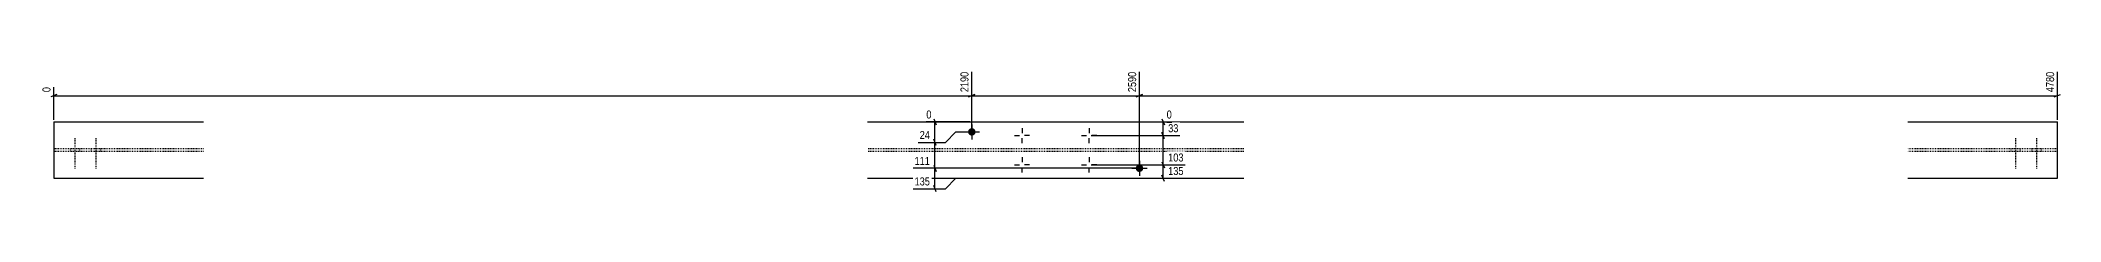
# Model space of a CAD drawing. Header units: millimetres. Extents: x 11 to 16768, y 11 to 565.
# Drawn here: x 11 to 4830, y 15 to 306 of the extents above; entities that cross this region are included whole.
import ezdxf

# ---------------------------------------------------------------- set-up
doc = ezdxf.new("R2010")
doc.units = ezdxf.units.MM
doc.linetypes.add('DXK_LINE_DOT2', pattern=[3.9198, 1.9599, -1.9599])
doc.layers.add('MÅLSÆTNING', color=7, linetype='Continuous')
doc.layers.add('STÅL', color=7, linetype='Continuous')
doc.styles.add('Arial Narrow', font='ARIALN.TTF', dxfattribs={"height": 0.2})

msp = doc.modelspace()

# ---------------------------------------------------------------- hatches: boundary and pattern name
at = {"layer": 'STÅL', "linetype": 'Continuous'}
for points in [[(2242, 158.5, -1), (2224, 158.5, -1)], [(2642, 71.5, -1), (2624, 71.5, -1)]]:
    msp.add_hatch(color=3, dxfattribs=at).paths.add_polyline_path(points)

# ---------------------------------------------------------------- linework, layer by layer
at = {"layer": 'MÅLSÆTNING', "color": 7, "linetype": 'Continuous'}
for p, q in [((2233, 163.5), (2233, 302.2)), ((2233, 163.5), (2233, 302.2)), ((2633, 76.5), (2633, 302.2)), ((2633, 76.5), (2633, 302.2)), ((4823, 187.5), (4823, 302.2)), ((50.5, 248), (35.5, 242)), ((43, 187.5), (43, 265.7)), ((43, 245), (2233, 245)), ((2240.5, 248), (2225.5, 242)), ((2225.5, 242), (2240.5, 248)), ((2233, 245), (2633, 245)), ((2640.5, 248), (2625.5, 242)), ((2625.5, 242), (2640.5, 248)), ((2633, 245), (4823, 245)), ((4815.5, 242), (4830.5, 248)), ((2228, 182.5), (2124.5, 182.5)), ((2142.2, 190), (2148.2, 175)), ((2145.2, 133.5), (2145.2, 182.5)), ((2170.2, 133.5), (2195.2, 158.5)), ((2170.2, 133.5), (2195.2, 158.5)), ((2195.2, 158.5), (2228, 158.5)), ((2195.2, 158.5), (2228, 158.5)), ((2518, 149.7), (2729.5, 149.7)), ((2692.4, 142.2), (2686.4, 157.2)), ((2105, 133.5), (2170.2, 133.5)), ((2105, 133.5), (2170.2, 133.5)), ((2148.2, 126), (2142.2, 141)), ((2148.2, 126), (2142.2, 141)), ((2145.2, 71.5), (2145.2, 133.5)), ((2628, 71.5), (2092.9, 71.5)), ((2628, 71.5), (2092.9, 71.5)), ((2142.2, 79), (2148.2, 64)), ((2142.2, 79), (2148.2, 64)), ((2145.2, 22.5), (2145.2, 71.5)), ((2518, 79.7), (2741.7, 79.7)), ((2686.4, 87.2), (2692.4, 72.2)), ((2692.4, 40), (2686.4, 55)), ((2689.4, 47.5), (2689.4, 79.7)), ((2092.9, 22.5), (2170.2, 22.5)), ((2148.2, 15), (2142.2, 30)), ((2170.2, 22.5), (2195.2, 47.5)), ((2195.2, 47.5), (2228, 47.5)), ((2638, 47.5), (2741.7, 47.5))]:
    msp.add_line(p, q, dxfattribs=at)
at = {"layer": 'STÅL', "color": 2, "linetype": 'Continuous'}
for p, q in [((43, 182.5), (43, 47.5)), ((43, 182.5), (400.3, 182.5)), ((1984, 182.5), (2881.6, 182.5)), ((4465.7, 182.5), (4823, 182.5)), ((4823, 47.5), (4823, 182.5)), ((43, 47.5), (400.3, 47.5)), ((1984, 47.5), (2881.6, 47.5)), ((4465.7, 47.5), (4823, 47.5))]:
    msp.add_line(p, q, dxfattribs=at)
at = {"layer": 'STÅL', "color": 3, "linetype": 'Continuous'}
for p, q in [((2215, 158.5), (2251, 158.5)), ((2233, 176.5), (2233, 140.5)), ((2335, 149.7), (2347, 149.7)), ((2353, 167.7), (2353, 155.7)), ((2371, 149.7), (2359, 149.7)), ((2495, 149.7), (2507, 149.7)), ((2513, 167.7), (2513, 155.7)), ((2531, 149.7), (2519, 149.7)), ((2353, 131.7), (2353, 143.7)), ((2353, 97.7), (2353, 85.7)), ((2513, 131.7), (2513, 143.7)), ((2513, 97.7), (2513, 85.7)), ((2335, 79.7), (2347, 79.7)), ((2353, 61.7), (2353, 73.7)), ((2371, 79.7), (2359, 79.7)), ((2495, 79.7), (2507, 79.7)), ((2513, 61.7), (2513, 73.7)), ((2531, 79.7), (2519, 79.7)), ((2615, 71.5), (2651, 71.5)), ((2633, 89.5), (2633, 53.5))]:
    msp.add_line(p, q, dxfattribs=at)
at = {"layer": 'STÅL', "color": 7, "linetype": 'DXK_LINE_DOT2'}
for p, q in [((400.3, 118.3), (43, 118.3)), ((400.3, 111.7), (43, 111.7)), ((2881.6, 118.3), (1984, 118.3)), ((2881.6, 111.7), (1984, 111.7)), ((4823, 118.3), (4465.7, 118.3)), ((4823, 111.7), (4465.7, 111.7))]:
    msp.add_line(p, q, dxfattribs=at)
at = {"layer": 'STÅL', "color": 3, "linetype": 'DXK_LINE_DOT2'}
for p, q in [((82, 118.3), (82, 111.7)), ((93, 143.3), (93, 70.3)), ((104, 118.3), (104, 111.7)), ((132, 118.3), (132, 111.7)), ((143, 143.3), (143, 70.3)), ((154, 118.3), (154, 111.7)), ((4712, 118.3), (4712, 111.7)), ((4723, 143.3), (4723, 70.3)), ((4734, 118.3), (4734, 111.7)), ((4762, 118.3), (4762, 111.7)), ((4773, 143.3), (4773, 70.3)), ((4784, 118.3), (4784, 111.7))]:
    msp.add_line(p, q, dxfattribs=at)

# ---------------------------------------------------------------- next in the draw order: wipeouts: each hides what was drawn before it
at = {"color": 0, "linetype": 'Continuous'}
for points in [[(2229, 306.2), (2201, 306.2), (2201, 249.5), (2229, 249.5)], [(2629, 306.2), (2601, 306.2), (2601, 249.5), (2629, 249.5)], [(4819, 306.2), (4791, 306.2), (4791, 249.5), (4819, 249.5)], [(39, 269.7), (11, 269.7), (11, 249.5), (39, 249.5)], [(2140.7, 186.5), (2140.7, 214.5), (2120.5, 214.5), (2120.5, 186.5)], [(2137.1, 75.5), (2137.1, 103.5), (2092.5, 103.5), (2092.5, 75.5)], [(2742.1, 83.7), (2742.1, 111.7), (2697.5, 111.7), (2697.5, 83.7)]]:
    msp.add_wipeout(points, dxfattribs=at).dxf.layer = 'MÅLSÆTNING'

# ---------------------------------------------------------------- next in the draw order: texts
at = {"layer": 'MÅLSÆTNING', "color": 3, "linetype": 'Continuous', "style": 'Arial Narrow'}
for s, height, p in [('2190', 19.09, (2225, 253.5)), ('2590', 19.09, (2625, 253.5)), ('4780', 19.09, (4815, 253.5)), ('0', 19.1, (35, 253.5))]:
    msp.add_text(s, height=height, rotation=90.0002, dxfattribs=at).set_placement(p)
for s, height, p in [('0', 19.1, (2124.5, 190.5)), ('111', 19.09, (2096.5, 79.5))]:
    msp.add_text(s, height=height, dxfattribs=at).set_placement(p)

# ---------------------------------------------------------------- next in the draw order: wipeouts: each hides what was drawn before it
at = {"color": 0, "linetype": 'Continuous'}
for points in [[(2137.1, 137.5), (2137.1, 165.5), (2104.7, 165.5), (2104.7, 137.5)], [(2137.1, 26.5), (2137.1, 54.5), (2092.5, 54.5), (2092.5, 26.5)], [(2742.1, 51.5), (2742.1, 79.5), (2697.5, 79.5), (2697.5, 51.5)]]:
    msp.add_wipeout(points, dxfattribs=at).dxf.layer = 'MÅLSÆTNING'

# ---------------------------------------------------------------- next in the draw order: linework, layer by layer
at = {"layer": 'MÅLSÆTNING', "color": 7, "linetype": 'Continuous'}
for p, q in [((2689.4, 79.7), (2689.4, 149.7)), ((2518, 79.7), (2741.7, 79.7)), ((2686.4, 87.2), (2692.4, 72.2))]:
    msp.add_line(p, q, dxfattribs=at)

# ---------------------------------------------------------------- next in the draw order: texts
at = {"layer": 'MÅLSÆTNING', "color": 3, "linetype": 'Continuous', "style": 'Arial Narrow'}
for s, p in [('24', (2108.7, 141.5)), ('103', (2701.5, 87.7)), ('135', (2096.5, 30.5)), ('135', (2701.5, 55.5))]:
    msp.add_text(s, height=19.09, dxfattribs=at).set_placement(p)

# ---------------------------------------------------------------- next in the draw order: wipeouts: each hides what was drawn before it
at = {"color": 0, "linetype": 'Continuous'}
msp.add_wipeout([(2729.9, 153.7), (2729.9, 181.7), (2697.5, 181.7), (2697.5, 153.7)], dxfattribs=at).dxf.layer = 'MÅLSÆTNING'

# ---------------------------------------------------------------- next in the draw order: linework, layer by layer
at = {"layer": 'MÅLSÆTNING', "color": 7, "linetype": 'Continuous'}
for p, q in [((2518, 149.7), (2729.5, 149.7)), ((2638, 182.5), (2710, 182.5)), ((2686.4, 190), (2692.4, 175)), ((2692.4, 142.2), (2686.4, 157.2)), ((2689.4, 149.7), (2689.4, 182.5))]:
    msp.add_line(p, q, dxfattribs=at)

# ---------------------------------------------------------------- next in the draw order: texts
at = {"layer": 'MÅLSÆTNING', "color": 3, "linetype": 'Continuous', "style": 'Arial Narrow'}
msp.add_text('33', height=19.09, dxfattribs=at).set_placement((2701.5, 157.7))

# ---------------------------------------------------------------- next in the draw order: wipeouts: each hides what was drawn before it
at = {"color": 0, "linetype": 'Continuous'}
msp.add_wipeout([(2714, 186.5), (2714, 214.5), (2693.9, 214.5), (2693.9, 186.5)], dxfattribs=at).dxf.layer = 'MÅLSÆTNING'

# ---------------------------------------------------------------- next in the draw order: texts
at = {"layer": 'MÅLSÆTNING', "color": 3, "linetype": 'Continuous', "style": 'Arial Narrow'}
msp.add_text('0', height=19.1, dxfattribs=at).set_placement((2697.9, 190.5))

doc.saveas('drawing.dxf')
